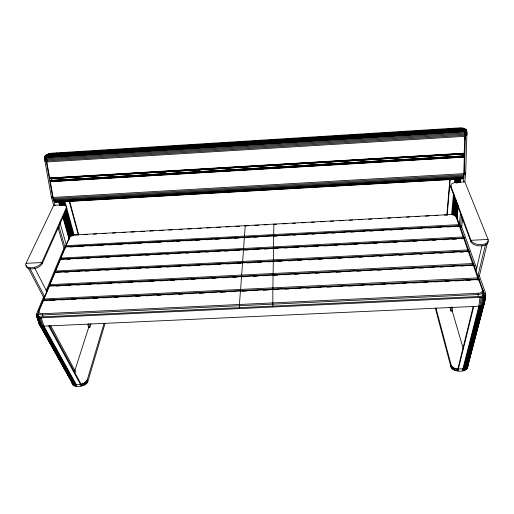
<?xml version="1.0" encoding="UTF-8"?>
<svg xmlns="http://www.w3.org/2000/svg" width="514" height="514" viewBox="0 0 514 514"><rect width="100%" height="100%" fill="white"/><g stroke="black" fill="none" stroke-linecap="round" stroke-linejoin="round"><path stroke-width="0.77" d="M39.045 322.895C38.781 325.446 41.897 326.326 43.921 326.139L478.887 306.228C481.143 306.061 484.117 305.117 484.439 302.515L467.496 366.938M457.299 218.559L483.95 292.871C484.644 295.287 481.586 296.462 479.658 296.456L41.531 316.907C39.771 317.189 36.937 316.014 37.856 313.823L49.511 285.797M50.186 178.737L49.672 177.96L46.806 161.923C46.498 159.616 45.405 153.365 49.447 154.322M39.629 324.829L36.25 314.619L43.555 296.925M53.006 178.384L50.391 180.465L50.276 181.526L53.334 198.5L54.304 201.083L55.48 202.188L462.651 178.827L463.326 177.568L463.744 174.799L464.315 156.95L464.148 155.864L462.298 153.975M463.448 181.982L464.303 172.672L465.472 134.392L465.054 130.453L463.101 128.943M464.136 154.059L464.926 136.326C464.688 134.18 465.812 127.395 461.803 128.757M464.836 181.898L465.697 172.588L466.879 135.227C468.485 129.971 463.679 126.945 458.944 127.915L52.132 153.14L48.303 153.904L45.335 155.549L464.38 129.701M53.777 205.587L51.278 196.599L44.911 161.1L44.679 157.625L45.335 155.549M55.062 205.51L52.569 196.521L46.221 161.017L46.042 157.008L47.057 155.189M459.053 225.742L456.098 216.625A4.549 2.358 3.2 0 0 450.81 214.518L74.665 234.911A4.369 2.21 -13.5 0 0 69.538 237.494A0.771 0.598 20.6 0 0 68.979 238.155L65.619 246.232A0.784 0.398 -14.1 0 0 66.184 246.624L459.053 225.742A0.816 0.43 3.8 0 0 459.702 225.267A0.822 0.642 -18.4 0 0 458.963 224.65L65.908 245.692M65.831 246.945L65.58 247.009A0.79 0.604 20.2 0 0 65.015 247.677L60.459 258.613A0.803 0.418 -14.7 0 0 61.031 259.024L463.461 238.091L459.394 225.954L459.259 226.314A0.816 0.43 3.8 0 1 460.216 226.706A0.822 0.649 -18.3 0 0 459.477 226.083L65.445 246.951M57.202 266.432L55.056 271.591A0.829 0.437 -15.3 0 0 55.634 272.028L468.087 251.063L463.859 238.374L462.086 238.772M58.545 272.497L54.979 272.497A0.829 0.617 19.2 0 0 54.394 273.178L49.37 285.225A0.848 0.463 -16 0 0 49.967 285.688L472.957 264.716L468.338 251.539M46.947 291.053L43.401 299.559A0.874 0.482 -16.8 0 0 44.005 300.047L478.091 279.108L473.355 265.044L473.195 265.385A0.887 0.501 5.6 0 1 474.242 265.847A0.887 0.668 -16.5 0 0 473.452 265.198L49.132 286.131M462.806 369.2L478.887 306.228C485.415 306.633 485.589 299.007 485.569 294.271L485.467 292.8L479.209 275.465M484.419 303.087L485.627 293.539M446.884 215.103L449.885 179.232L450.129 179.906M447.186 214.981L450.2 179.078M488.017 240.918A8.783 4.703 5 0 1 481.001 245.917A8.783 4.703 5 0 1 470.805 241.574L450.81 187.321L450.906 186.126A7.087 3.444 2.7 0 1 456.548 182.329L464.836 181.853L488.094 239.421A8.789 4.697 5 0 1 481.361 244.632A8.789 4.697 5 0 1 470.946 240.308L450.906 186.126M451.62 214.736L453.515 193.18M454.434 182.804L454.787 178.814M452.365 214.73L454.138 194.767M455.198 182.791L455.558 178.801M453.11 214.775L454.614 198.006M455.976 182.836L456.329 178.84M456.496 182.92L456.548 182.329M453.849 214.884L455.288 198.912M456.728 182.933L457.094 178.943M454.549 215.051L455.931 199.869M457.454 183.087L457.89 178.294M455.128 216.066L456.445 201.681M458.199 182.496L458.565 178.499M455.712 216.33L456.965 202.741M458.88 181.95L459.175 178.75M464.02 130.588L464.168 128.995M456.175 217.049L457.357 204.315M459.426 182.02L459.715 178.84M456.618 217.049L457.736 205.054M459.895 181.866L460.191 178.666M464.438 133.094L464.733 129.894L466.198 129.811M456.715 218.405L456.824 217.236A5.346 2.776 3.3 0 0 454.961 215.527M456.843 218.328L458.038 205.549M460.203 182.38L460.576 178.384M462.741 155.215L462.889 153.622M464.682 134.45L465.054 130.453M457.1 218.09L458.218 206.127M460.46 182.2L460.762 179.007M462.928 155.877L463.075 154.284M464.418 139.924L464.72 136.737M464.945 134.34L465.241 131.154L466.661 131.064L466.436 133.46M452.622 306.999L452.23 310.983L451.016 311.041L451.401 307.057M459.227 225.8L460.531 212.256M435.364 308.252L450.906 366.867C453.226 372.746 469.205 373.209 467.766 364.921M459.587 226.449L459.702 225.267M460.338 227.773L461.495 215.906M462.6 218.341L461.733 227.079L460.396 227.149M450.906 366.867L451.106 364.966L435.923 307.957M464.001 238.792L464.123 237.596A0.842 0.655 -17.7 0 0 463.365 236.967L60.755 258.067M451.196 367.594L451.106 364.966M451.658 368.287L451.851 366.392L451.388 365.692M452.288 368.936L452.481 367.035L451.851 366.392M453.059 369.515L453.258 367.613L452.481 367.035M453.952 370.009L454.151 368.108L453.258 367.613M454.941 370.401L455.147 368.493L454.151 368.108M468.627 251.751L468.762 250.549A0.861 0.662 -17.1 0 0 467.991 249.907L55.351 271.039M455.995 370.671L456.201 368.769L455.147 368.493M470.805 241.574L470.946 240.308L488.094 239.421M457.081 370.825L457.287 368.917C460.608 368.731 467.322 369.842 467.965 365.024L467.663 367.645M458.16 370.845L458.372 368.943M473.503 265.397L473.645 264.177A0.887 0.668 -16.5 0 0 472.854 263.528L49.672 284.672M462.703 370.665L462.921 368.756M463.75 370.555L463.969 368.647M464.727 370.324L464.952 368.416M465.607 369.971L465.838 368.063M466.365 369.508L466.59 367.606M466.969 368.956L467.2 367.054M467.406 368.332L467.637 366.424M478.643 279.777L478.791 278.537A0.906 0.681 -16 0 0 477.988 277.881L43.703 299.007M479.273 281.537L479.421 280.297A0.912 0.681 -15.9 0 0 478.618 279.642L478.341 279.809A0.912 0.527 6.4 0 1 479.421 280.297M478.142 296.032L478.219 293.269A5.281 3.084 6.7 0 0 482.28 289.896L478.669 279.5M478.887 306.222L479.986 297.388C482.126 297.259 484.843 296.565 485.569 294.271M480.07 306.1L481.181 297.265M481.175 305.849L482.293 297.021M482.53 295.036L482.717 293.545M482.909 292.055L483.096 290.551A0.925 0.681 -15.5 0 0 482.28 289.896M482.158 305.483L483.288 296.649M483.668 295.068L483.95 292.871M483.79 295.653L484.072 293.449M482.999 305.008L484.143 296.173M483.674 304.436L484.818 295.608M484.419 300.876L484.702 298.673M484.991 296.469L485.177 294.997M484.149 303.793L485.293 294.965M72.178 382.949L39.398 324.353L39.141 322.548M467.592 366.418L467.477 365.364M105.081 323.37L87.843 381.536C86.044 386.727 72.05 389.233 72.262 382.165M476.06 270.852L481.997 245.608M485.454 244.6L477.904 275.999L479.376 275.928L487.188 243.752M458 368.429L473.24 306.267M458.263 369.386L473.754 306.466M463.294 369.155L479.433 306.177M464.007 369.033L480.237 306.042M464.56 368.898L480.86 305.888M465.196 368.673L481.579 305.65M465.787 368.39L482.241 305.361M466.224 368.127L482.723 305.085M466.693 367.761L483.244 304.706M468.087 363.057L468.691 360.744M470.111 355.354L470.715 353.047M472.128 347.657L472.739 345.35M477.795 326.101L478.405 323.794M467.085 367.349L483.68 304.282M467.348 366.99L484.201 302.765M467.387 367.292L484.381 302.932M483.096 290.551A6.213 3.63 6.7 0 1 478.322 294.528L42.501 314.947A5.962 3.354 -17.3 0 1 38.415 311.535A0.887 0.636 17.9 0 1 39.032 310.835A5.076 2.846 -17.3 0 0 42.508 313.733L42.97 316.361M72.121 382.885L71.536 381.08C73.001 387.19 85.279 384.8 87.29 379.73L104.156 323.145M43.741 299.071L44.011 298.865L44.005 300.047M87.798 324.43L88.678 327.514L89.822 327.463L91.023 323.698M74.633 371.192L88.89 326.859M38.415 311.535L40.323 306.954M40.561 306.383L42.668 301.32A0.88 0.488 -16.9 0 1 42.887 301.05M47.237 290.359L48.676 286.896A0.848 0.623 18.7 0 1 49.273 286.208L49.627 286.202M57.465 265.796L58.262 263.888M58.525 263.258L59.83 260.116A0.81 0.424 -14.7 0 1 59.907 260M55.339 271.784L49.967 284.538L49.967 285.688M60.864 258.51L55.64 270.91L55.634 272.028M69.538 237.494L66.184 245.563L66.184 246.624M46.022 291.027L63.916 248.249M69.339 201.822L69.634 201.16M26.124 265.449A8.417 4.337 -15.7 0 0 32.87 268.854A8.417 4.337 -15.7 0 0 42.187 263.721L66.589 209.095A6.791 3.219 -13.2 0 0 66.576 207.547M66.28 207.971L41.814 262.532A8.43 4.33 -15.7 0 1 31.701 267.717A8.43 4.33 -15.7 0 1 26.015 263.348L53.707 205.33L61.404 204.887A6.798 3.212 -13.1 0 1 66.28 207.971L66.589 209.095M468.614 251.372L54.837 272.426M463.962 238.355L60.266 259.377M56.257 153.487L56.585 152.864M42.668 301.32A0.874 0.63 18.2 0 1 43.279 300.619L43.709 300.748A0.88 0.488 -16.9 0 0 43.067 300.934M59.83 260.116A0.81 0.61 19.7 0 1 60.408 259.442L60.787 259.628A0.81 0.424 -14.7 0 0 60.189 259.788M74.665 234.911L78.192 234.949M49.71 284.73L49.967 284.538A0.848 0.623 18.8 0 0 49.37 285.225M55.39 271.096L55.64 270.91A0.822 0.617 19.2 0 0 55.049 271.591M60.793 258.118L65.548 246.906M65.946 245.743L66.184 245.563A0.784 0.604 20.2 0 0 65.619 246.232M56.225 201.944L55.48 202.188M47.423 154.958L48.104 154.63M478.797 279.539L43.131 300.542M468.736 251.404L468.556 251.494A0.867 0.662 -17.1 0 1 469.327 252.13A0.867 0.475 5 0 0 468.961 251.809M464.078 238.387L463.904 238.47A0.842 0.655 -17.7 0 1 464.656 239.1A0.842 0.45 4.4 0 0 464.47 238.881M48.791 154.367L51.798 153.763L459.22 128.519L462.394 128.757M48.316 154.181L462.825 128.506M47.879 154.296L463.262 128.577M50.243 154.271L51.85 154.174M56.649 153.879L60.652 153.628M64.655 153.378L68.658 153.133M73.463 152.838L77.466 152.587M82.272 152.292L85.472 152.093M90.278 151.797L93.477 151.598M98.283 151.296L102.286 151.052M106.289 150.801L110.292 150.557M115.091 150.255L118.297 150.062M123.097 149.76L126.303 149.561M131.905 149.214L135.105 149.021M139.911 148.719L143.914 148.475M147.916 148.225L151.919 147.981M156.725 147.679L159.925 147.479M164.731 147.184L168.733 146.94M172.736 146.689L176.739 146.439M181.538 146.143L185.541 145.899M189.544 145.648L193.553 145.398M198.353 145.102L201.559 144.903M206.358 144.607L210.361 144.357M214.364 144.113L218.366 143.862M223.172 143.567L226.372 143.367M231.178 143.072L235.181 142.821M239.183 142.577L243.186 142.327M247.992 142.031L251.995 141.78M255.998 141.536L260 141.286M264.8 140.99L268.006 140.791M272.805 140.495L276.012 140.296M280.811 139.994L284.814 139.75M288.817 139.5L292.819 139.255M297.625 138.953L301.628 138.709M306.434 138.414L309.634 138.215M314.439 137.913L317.639 137.72M322.445 137.418L326.448 137.174M330.451 136.923L334.453 136.679M339.253 136.377L342.459 136.178M347.265 135.882L351.268 135.632M355.27 135.388L359.273 135.137M363.276 134.893L368.075 134.591M372.078 134.347L376.081 134.096M380.887 133.801L384.086 133.601M388.892 133.306L392.092 133.107M396.898 132.811L400.901 132.561M404.904 132.316L408.906 132.066M413.712 131.77L417.715 131.52M421.718 131.276L425.721 131.025M430.52 130.729L433.726 130.53M438.526 130.235L442.528 129.984M445.734 129.785L450.534 129.489M453.74 129.29L459.343 128.943M50.398 154.373L52.004 154.277M57.613 153.93L60.022 153.782M65.631 153.435L68.837 153.236M73.643 152.934L77.653 152.69M82.465 152.388L85.671 152.189M90.477 151.893L93.683 151.694M98.495 151.399L101.701 151.2M107.31 150.853L110.516 150.653M115.329 150.358L118.535 150.159M124.144 149.812L126.553 149.664M132.162 149.311L135.368 149.118M140.174 148.816L143.387 148.617M148.996 148.27L152.202 148.071M157.008 147.775L160.214 147.576M165.026 147.28L168.232 147.081M173.841 146.734L176.251 146.586M181.86 146.239L185.066 146.04M189.878 145.738L193.881 145.494M198.693 145.192L201.899 144.999M206.712 144.697L209.918 144.498M215.527 144.151L217.93 144.004M223.545 143.657L226.751 143.457M231.557 143.162L234.763 142.963M240.372 142.616L243.585 142.417M248.391 142.121L251.597 141.922M256.409 141.62L259.615 141.421M265.224 141.074L268.43 140.875M273.242 140.579L276.448 140.38M281.254 140.084L284.46 139.885M290.076 139.538L292.479 139.39M298.088 139.043L301.294 138.844M306.106 138.549L309.312 138.35M314.921 138.003L318.127 137.803M322.94 137.501L326.146 137.302M331.755 136.955L334.158 136.808M339.773 136.461L342.979 136.261M347.785 135.966L350.991 135.767M356.607 135.42L359.813 135.221M364.619 134.925L367.825 134.726M372.637 134.424L375.843 134.231M381.452 133.884L383.855 133.73M389.471 133.383L392.677 133.184M397.483 132.888L400.689 132.689M406.304 132.342L408.707 132.194M414.316 131.847L417.522 131.648M422.335 131.353L425.541 131.154M431.15 130.807L434.356 130.607M439.168 130.305L442.374 130.113M447.983 129.759L450.392 129.612M456.002 129.265L459.208 129.065M47.294 154.598L463.859 128.808M84.18 152.414L85.787 152.317M109.019 150.878L110.619 150.775M133.852 149.343L135.452 149.24M150.673 148.295L152.272 148.199M200.338 145.224L201.944 145.128M225.177 143.689L226.777 143.586M241.998 142.648L243.597 142.545M266.83 141.112L268.43 141.009M358.155 135.458L359.755 135.355M382.988 133.923L384.594 133.82M424.648 131.34L426.247 131.243M46.999 154.92L465.446 129.098M45.611 155.279L465.723 129.297M464.476 129.631L466.005 129.541M46.787 155.646L464.412 129.836M45.148 155.832L46.491 155.748L46.928 157.284M44.969 156.153L46.311 156.07M46.697 156.063L464.502 130.254M464.926 130.209L466.384 130.119M44.846 156.526L46.164 156.442M465.093 130.582L466.513 130.492M46.62 156.552L464.592 130.755M44.769 156.847L46.087 156.764M465.183 130.903L466.603 130.819M44.724 157.091L46.042 157.008L47.121 160.869M46.549 157.181L464.695 131.398M44.679 157.625L45.997 157.541M465.311 131.7L466.738 131.61M46.511 157.837L464.772 132.072M44.66 158.46L45.977 158.376M465.395 132.561L466.821 132.471M46.504 158.826L464.862 133.094M44.692 159.334L46.009 159.25M465.453 133.467L466.873 133.377M46.549 159.854L464.919 134.16M44.776 160.22L46.093 160.137M465.472 134.392L466.892 134.308M46.652 160.895L464.939 135.246M44.911 161.1L46.221 161.017M465.459 135.317L466.879 135.227M46.806 161.923L464.926 136.326M49.672 177.96L464.405 153.204M49.71 178.14L464.399 153.39M49.755 178.3L464.38 153.564M49.813 178.448L464.354 153.718M49.871 178.57L464.328 153.853M49.935 178.666L464.296 153.956M50.064 178.763L464.219 154.071M163.921 172.254L165.521 172.158M198.385 170.198L199.991 170.102M163.947 172.415L165.553 172.318M198.41 170.365L200.017 170.269M50.391 180.465L464.148 155.864M50.346 180.555L464.187 155.954M50.308 180.677L464.219 156.076M50.276 180.819L464.251 156.217M50.256 180.979L464.277 156.385M50.25 181.153L464.296 156.564M50.256 181.339L464.309 156.757M50.276 181.526L464.315 156.95M50.301 181.712L464.309 157.143M51.278 196.599L52.569 196.521M464.303 172.672L465.697 172.588M51.413 197.254L52.704 197.177M464.27 173.359L465.665 173.282M53.103 197.421L463.801 173.661M51.567 197.871L52.858 197.794M464.219 174.015L465.613 173.931M53.334 198.5L463.744 174.799M53.617 199.49L463.647 175.852M53.944 200.364L463.506 176.784M54.304 201.083L463.326 177.568M54.69 201.642L463.12 178.185M55.088 202.015L462.896 178.602M462.651 178.827L462.144 178.647M83.763 234.647L87.74 234.429M93.317 234.127L96.497 233.954M102.871 233.607L106.051 233.44M112.45 233.093L115.656 232.919M122.062 232.566L125.268 232.392M130.871 232.09L134.88 231.872M140.489 231.57L144.421 231.358M149.927 231.056L153.859 230.844M159.366 230.548L163.304 230.336M168.81 230.034L172.743 229.822M179.071 229.482L182.239 229.308M187.777 229.006L191.735 228.794M197.28 228.492L201.237 228.28M206.776 227.978L210.759 227.76M216.336 227.458L220.32 227.246M225.89 226.944L229.874 226.725M235.451 226.423L239.434 226.211M245.037 225.903L248.397 225.723M254.655 225.383L258.664 225.164M264.067 224.875L267.479 224.689M273.474 224.361L276.609 224.194M282.899 223.853L286.844 223.641M292.363 223.339L295.511 223.172M301.821 222.825L305.766 222.613M311.285 222.318L314.446 222.144M320.794 221.797L324.758 221.585M330.316 221.283L333.49 221.11M339.838 220.769L343.802 220.551M349.372 220.249L352.565 220.076M358.952 219.729L362.145 219.562M368.532 219.215L371.725 219.041M378.111 218.694L381.304 218.521M387.582 218.18L390.724 218.007M397.007 217.666L400.149 217.499M406.426 217.159L409.568 216.992M415.852 216.651L419.006 216.478M425.329 216.137L429.28 215.919M434.812 215.623L437.973 215.45M444.289 215.109L447.45 214.936M69.904 246.99L73.868 246.784M80.203 246.444L83.377 246.277M89.712 245.943L93.677 245.731M100.018 245.396L103.205 245.223M108.788 244.927L112.778 244.715M118.361 244.42L122.345 244.208M127.928 243.912L131.918 243.7M138.234 243.366L141.369 243.199M147.647 242.865L151.566 242.653M157.059 242.364L160.978 242.158M167.256 241.824L171.188 241.612M176.72 241.323L179.874 241.15M186.19 240.815L190.135 240.61M195.667 240.314L199.612 240.102M205.941 239.768L209.121 239.601M215.475 239.261L219.452 239.049M225.01 238.753L228.987 238.547M234.545 238.252L238.522 238.04M244.118 237.738L248.114 237.526M253.717 237.23L258.015 237.005M263.618 236.703L267.621 236.491M273.223 236.196L277.226 235.984M282.784 235.688L286.722 235.476M293.025 235.142L296.18 234.975M302.483 234.641L306.421 234.435M311.934 234.14L315.088 233.973M322.227 233.594L325.401 233.427M331.742 233.086L335.706 232.881M341.257 232.585L344.431 232.412M350.779 232.077L354.769 231.865M360.359 231.57L364.349 231.358M369.939 231.062L373.929 230.85M380.315 230.51L383.508 230.336M389.843 230.002L392.992 229.835M399.275 229.501L402.423 229.334M408.707 229L412.639 228.794M418.929 228.46L422.071 228.293M428.4 227.953L432.358 227.747M437.896 227.451L441.057 227.284M447.392 226.944L451.343 226.738M457.678 226.398L459.259 226.314M65.188 248.108L63.948 248.172L57.998 227.541M67.128 259.294L70.296 259.133M76.637 258.799L80.602 258.593M86.943 258.266L90.111 258.099M96.459 257.771L100.448 257.565M106.032 257.276L110.022 257.064M116.402 256.737L120.392 256.525M125.975 256.235L129.965 256.03M136.261 255.702L140.187 255.497M145.687 255.214L149.613 255.008M155.89 254.681L159.815 254.481M166.099 254.154L169.26 253.987M175.582 253.659L179.54 253.453M185.862 253.126L189.023 252.959M195.346 252.631L199.297 252.425M205.645 252.098L208.832 251.931M215.199 251.603L219.176 251.397M224.746 251.102L228.724 250.896M235.091 250.569L239.074 250.363M244.683 250.067L248.686 249.862M254.726 249.547L259.101 249.322M264.35 249.046L268.713 248.821M274.772 248.506L277.984 248.339M284.326 248.011L288.27 247.806M294.586 247.478L298.538 247.273M304.063 246.983L308.014 246.778M314.33 246.45L318.294 246.245M323.859 245.955L327.836 245.75M334.196 245.416L337.377 245.255M343.737 244.921L347.708 244.715M353.279 244.426L357.281 244.221M363.681 243.887L366.887 243.72M373.286 243.385L377.289 243.18M383.695 242.846L387.691 242.64M393.236 242.351L397.181 242.145M403.49 241.818L406.645 241.651M412.954 241.323L416.893 241.117M423.202 240.79L426.357 240.629M432.711 240.301L435.885 240.134M443.029 239.762L446.203 239.595M452.558 239.267L456.528 239.061M26.015 263.348L41.814 262.532L42.187 263.721M64.899 272.176L68.863 271.977M75.217 271.655L79.182 271.45M85.53 271.129L89.5 270.929M95.88 270.602L99.08 270.441M105.473 270.12L109.463 269.914M115.856 269.593L119.852 269.387M127.042 269.021L129.406 268.906M135.702 268.584L140.418 268.347M145.931 268.064L150.653 267.826M156.16 267.543L160.882 267.306M166.414 267.023L170.372 266.824M176.713 266.503L180.671 266.303M187.012 265.976L190.97 265.777M196.515 265.494L199.683 265.333M206.866 264.973L210.856 264.768M217.236 264.447L220.422 264.28M226.802 263.958L230.792 263.753M237.166 263.431L241.092 263.232M247.273 262.917L251.314 262.712M257.501 262.397L261.53 262.198M267.736 261.883L271.745 261.677M277.965 261.363L281.916 261.163M288.251 260.842L292.215 260.637M297.76 260.354L301.724 260.155M308.059 259.833L312.024 259.634M318.372 259.313L322.362 259.107M328.742 258.786L331.935 258.619M338.315 258.298L342.305 258.092M348.685 257.771L352.675 257.572M358.99 257.251L362.923 257.051M369.213 256.73L373.145 256.531M379.435 256.21L383.367 256.011M388.873 255.728L392.021 255.574M399.147 255.207L403.111 255.008M409.446 254.687L412.613 254.526M419.739 254.167L422.906 254.006M430.038 253.64L433.225 253.479M439.605 253.158L443.595 252.952M449.968 252.631L453.958 252.425M460.338 252.104L463.525 251.944M56.052 286.035L60.029 285.842M66.396 285.527L70.373 285.328M76.74 285.013L80.717 284.814M87.084 284.499L91.094 284.306M97.499 283.985L102.305 283.747M107.914 283.471L111.917 283.272M118.329 282.957L122.332 282.758M128.661 282.443L132.606 282.25M138.921 281.935L142.873 281.743M149.188 281.428L153.924 281.19M160.239 280.882L163.42 280.721M170.571 280.368L174.548 280.169M180.909 279.854L184.879 279.661M191.24 279.346L195.217 279.147M201.604 278.832L205.606 278.633M212.012 278.318L216.015 278.119M222.414 277.804L225.62 277.644M232.823 277.284L236.8 277.091M243.116 276.776L247.086 276.583M253.376 276.269L257.36 276.069M263.637 275.761L267.633 275.562M273.956 275.253L277.907 275.054M284.261 274.739L288.238 274.54M294.606 274.225L298.583 274.033M304.95 273.718L308.933 273.519M315.294 273.204L319.284 273.005M325.696 272.69L329.705 272.491M336.117 272.176L340.923 271.938M346.532 271.655L350.542 271.456M356.941 271.141L360.892 270.949M367.221 270.634L371.172 270.441M377.494 270.126L381.452 269.927M388.565 269.574L391.726 269.42M398.87 269.066L402.854 268.867M409.221 268.552L413.205 268.359M419.572 268.045L423.555 267.845M429.922 267.531L433.906 267.331M440.318 267.017L443.524 266.856M450.746 266.496L453.952 266.342M461.167 265.982L465.176 265.783M471.595 265.468L473.195 265.385M50.096 300.446L54.889 300.215M61.275 299.906L65.265 299.713M71.652 299.405L75.648 299.212M82.022 298.904L86.744 298.679M93.04 298.377L97.763 298.146M103.275 297.882L107.998 297.651M114.301 297.349L118.233 297.163M125.365 296.816L129.329 296.623M135.67 296.321L140.431 296.09M145.976 295.826L150.737 295.595M157.078 295.287L161.068 295.094M167.461 294.792L172.248 294.561M178.641 294.252L182.631 294.059M189.017 293.751L193.013 293.558M199.348 293.25L204.071 293.025M210.374 292.723L214.312 292.53M220.615 292.228L225.344 291.997M231.647 291.695L235.598 291.509M242.094 291.194L246.707 290.969M253.055 290.667L257.193 290.468M263.367 290.166L268.314 289.928M274.669 289.626L278.639 289.433M285.032 289.125L289.035 288.932M295.434 288.624L300.24 288.393M306.64 288.084L310.642 287.891M317.042 287.583L321.012 287.39M327.328 287.088L332.07 286.857M338.385 286.555L342.337 286.362M348.653 286.06L353.394 285.829M359.723 285.527L363.7 285.334M370.067 285.026L374.841 284.795M381.202 284.493L385.179 284.3M391.546 283.991L395.523 283.799M402.719 283.452L405.925 283.298M413.134 282.951L417.946 282.719M423.555 282.449L427.564 282.257M434.773 281.91L437.979 281.756M445.105 281.415L449.056 281.222M455.391 280.914L460.139 280.689M466.468 280.381L470.426 280.194M476.761 279.886L478.341 279.809M42.508 313.733L478.219 293.269M36.835 316.54L39.045 317.678L41.152 317.832L479.986 297.388M39.398 324.353L40.882 325.593L43.915 326.146L76.316 384.748M456.201 368.769L457.287 368.917M473.182 263.643L472.854 263.528L473.137 263.708M478.322 277.997L477.988 277.881L478.271 278.068M40.882 325.593L73.566 384.183M40.458 325.375L73.174 383.964M39.07 323.049L39.854 324.443M40.632 325.837L41.409 327.232M42.193 328.632L46.478 336.304M47.262 337.704L48.04 339.099M50.378 343.288L51.156 344.682M51.94 346.076L54.278 350.265M55.056 351.66L56.225 353.754M57.009 355.148L57.786 356.543M58.564 357.943L60.903 362.126M61.686 363.52L64.025 367.709M64.803 369.103L65.58 370.504M66.364 371.898L67.533 373.993M68.311 375.387L70.649 379.576M39.09 323.447L72.757 383.643M39.199 323.916L72.795 383.977M42.116 325.992L74.691 384.581M41.467 325.825L74.106 384.414M43.414 326.139L75.866 384.742M42.681 326.082L75.205 384.678M48.663 325.927L80.55 384.581M49.415 325.664L80.839 383.637M50.539 325.407L75.86 372.329M28.264 268.077L43.491 297.079M30.063 268.706L44.846 297.015M34.624 267.826L46.986 291.875M454.158 128.211L454.421 128.821M461.219 225.652L476.761 268.681M36.25 314.619L38.794 322.143M36.243 315.313L39.237 324.25M39.045 317.678L41.833 325.979M37.695 314.395L38.454 316.65M37.689 314.941L38.447 317.196M38.158 317.408L40.947 325.709M37.406 317.029L40.201 325.323M40.053 317.819L42.835 326.127M37.856 313.823L38.865 316.836M41.152 317.832L43.921 326.139M43.78 300.729L43.401 299.559A0.867 0.63 18.3 0 1 44.011 298.865M72.159 382.988L72.744 384.793M71.568 381.774L72.358 384.221M74.189 384.131L74.768 385.943M73.38 383.862L73.965 385.667M72.699 383.476L73.284 385.282M76.072 384.305L76.644 386.117M75.095 384.286L75.674 386.091M80.306 384.138L80.878 385.943M82.349 383.804L82.908 385.616M81.321 384.035L81.887 385.841M83.345 383.457L83.91 385.269M85.151 382.461L85.709 384.273M84.29 383.007L84.849 384.819M86.525 381.17L87.078 382.975M85.902 381.844L86.461 383.65M87.29 379.73L87.843 381.536M86.988 380.456L87.541 382.262M60.793 259.737L60.459 258.613A0.803 0.61 19.7 0 1 61.037 257.938L61.031 259.024M452.044 310.34L463.326 348.877M449.917 307.256L451.016 311.041M242.518 262.943L241.606 276.185M58.802 225.858L64.912 247.144M59.9 222.491L66.312 244.992M88.716 323.602L89.822 327.463M58.609 201.79L59.695 205.651M62.946 217.229L69.229 239.62M60.588 201.938L61.558 205.452M64.025 214.267L70.264 236.62M59.855 201.533L60.935 205.382M63.518 214.634L69.769 236.986M59.444 201.97L60.305 205.054M63.325 215.835L69.364 237.41M46.196 156.314L46.626 157.856M58.93 201.732L60.01 205.581M63.029 216.355L69.075 237.905M62.053 202.124L62.907 205.208M65.047 212.912L71.459 236.022M61.185 201.629L62.258 205.484M64.398 213.188L70.829 236.305A5.134 2.602 -13.6 0 0 68.979 238.155M64.051 201.045L65.329 205.684M66.177 208.78L73.425 235.091M63.318 201.167L64.385 205.041M65.67 209.68L72.937 235.99M62.811 202.124L63.665 205.221M65.169 210.637L72.024 235.399M64.77 200.974L74.125 235.026M69.756 201.617L78.751 234.892M69.249 201.501L78.263 234.795M273.3 261.382L273.12 274.624M240.507 291.271L240.436 290.95L239.415 304.481L239.723 307.886M241.554 276.853L241.49 276.532L240.558 290.564M243.501 250.132L243.437 249.804L242.602 262.526M244.401 237.725L244.343 237.397L243.546 249.534M245.262 225.89L245.21 225.562L244.446 237.147M272.889 289.71L272.844 289.382L272.863 306.338M273.107 275.292L273.069 274.964L272.902 289.003M273.519 248.57L273.48 248.243L273.332 260.964M273.711 236.17L273.654 235.836L273.532 247.973M273.891 224.342L273.853 224.008L273.718 235.592M473.645 264.177A0.887 0.495 5.5 0 1 472.957 264.716M468.762 250.543A0.861 0.475 4.9 0 1 468.087 251.063M463.673 238.689A0.842 0.45 4.4 0 1 464.103 238.727M478.791 278.537A0.912 0.52 6.3 0 1 478.091 279.108M452.455 214.833A5.346 2.776 3.3 0 1 453.354 214.993M456.098 216.625A0.803 0.642 -18.8 0 1 456.824 217.236M72.416 235.624A5.134 2.602 -13.6 0 1 73.271 235.373M65.207 247.452A0.784 0.405 -14.1 0 1 65.541 247.279M54.394 273.178A0.829 0.443 -15.4 0 1 54.76 272.831M55.165 272.69A0.829 0.443 -15.4 0 1 55.371 272.664M48.676 286.896A0.855 0.463 -16.1 0 1 49.691 286.356M464.123 237.596A0.842 0.45 4.3 0 1 463.461 238.091M450.81 187.321A7.08 3.45 2.7 0 1 451.003 185.702M66.126 206.994A6.791 3.219 -13.2 0 1 66.383 207.264M466.416 130.19L466.069 130.235L466.416 130.19"/></g></svg>
